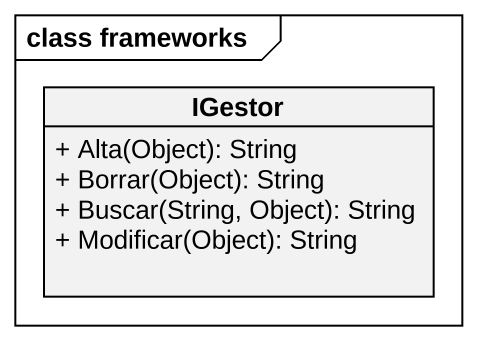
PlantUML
@startuml
mainframe class frameworks
hide circle
hide empty members
skinparam classAttributeIconSize 0
class IGestor {
  + Alta(Object): String
  + Borrar(Object): String
  + Buscar(String, Object): String
  + Modificar(Object): String
}
@enduml
